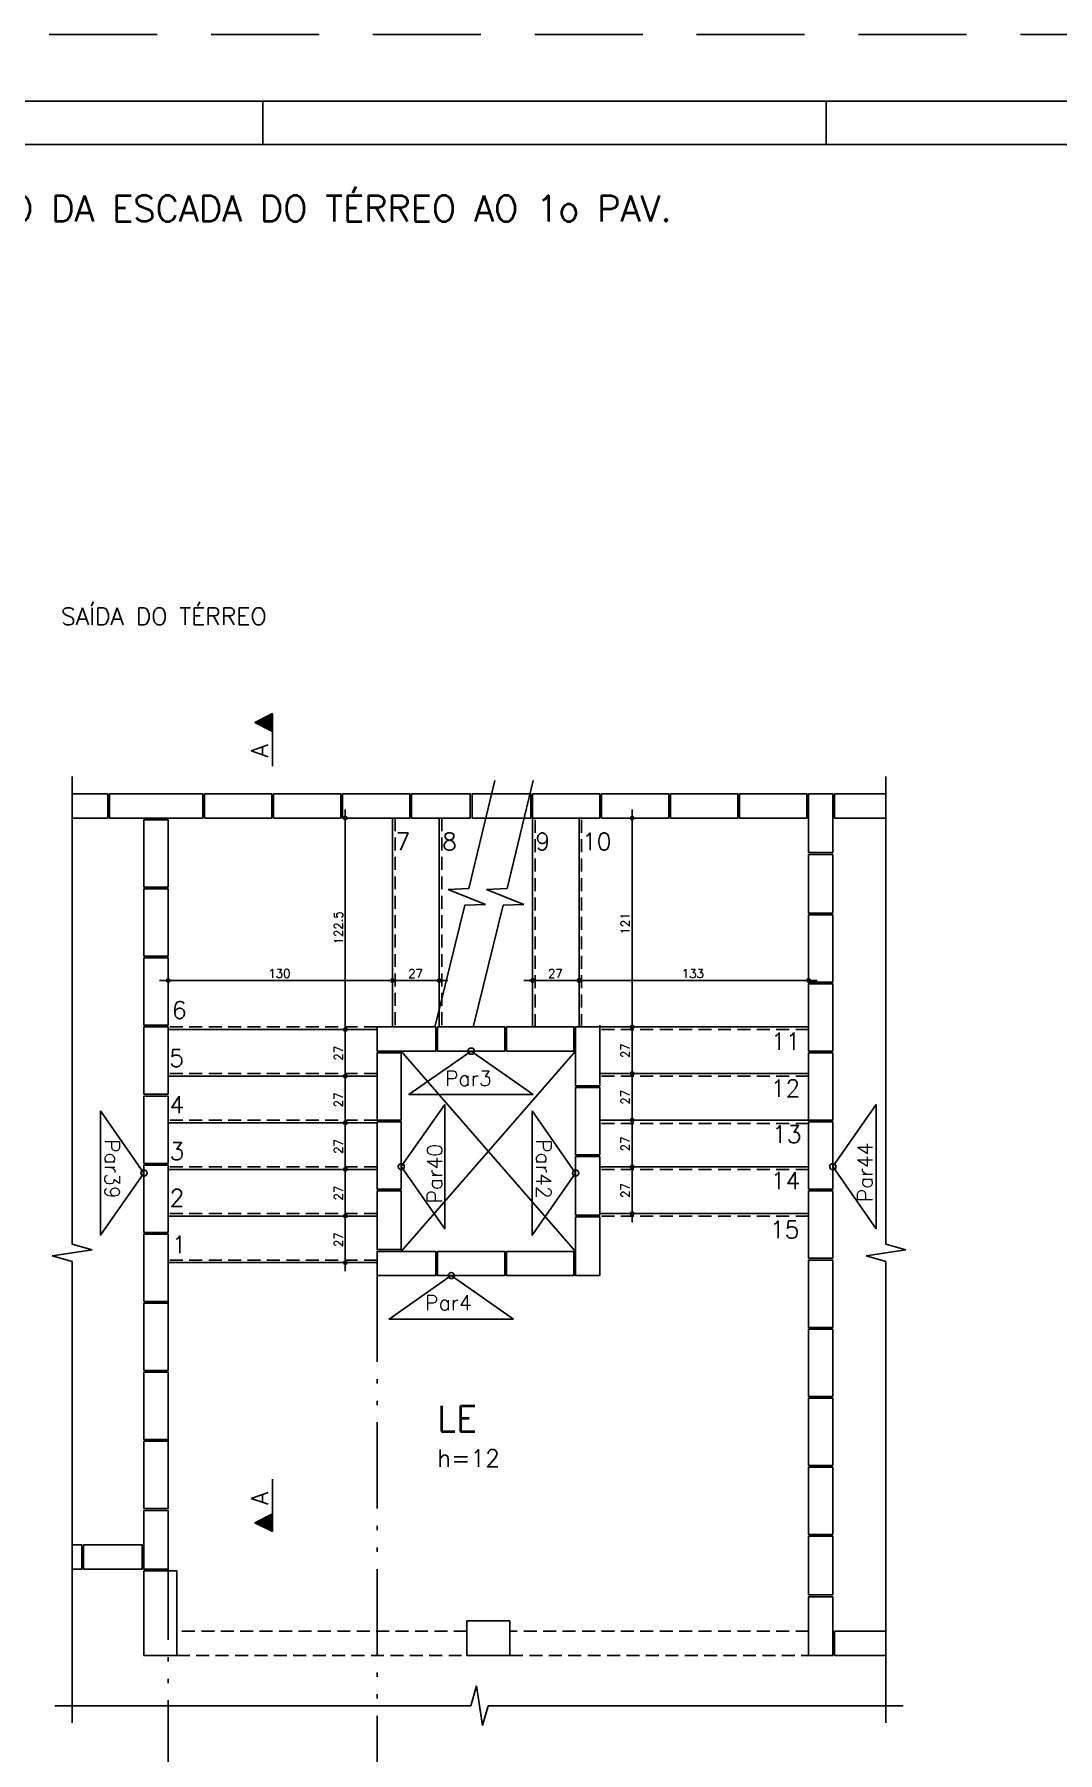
# Model space of a CAD drawing. Extents: x -1.9 to 86, y -1.6 to 60.9.
# Drawn here: x 15.7 to 39.41, y 21.14 to 60.95 of the extents above; entities that cross this region are included whole.
import ezdxf

# ---------------------------------------------------------------- set-up
doc = ezdxf.new("R2010")
doc.units = 0
doc.header["$MEASUREMENT"] = 0
for name, pattern in [('ESTILO_TQS_0001', [0.45, 0.3, -0.15]), ('ESTILO_TQS_0004', [3.3, 2, -0.4, 0.05, -0.4, 0.05, -0.4]), ('HIDDEN', [0.375, 0.25, -0.125])]:
    doc.linetypes.add(name, pattern=pattern)
doc.layers.get('0').update_dxf_attribs({"linetype": 'CONTINUOUS'})
doc.layers.get('Defpoints').update_dxf_attribs({"linetype": 'CONTINUOUS'})
for name, color, linetype in [('ARQ_FOLHA', 7, 'CONTINUOUS'), ('PENA_01', 1, 'CONTINUOUS'), ('PENA_02', 2, 'CONTINUOUS'), ('PENA_03', 3, 'CONTINUOUS'), ('PENA_04', 4, 'CONTINUOUS'), ('PENA_05', 5, 'CONTINUOUS'), ('PENA_06', 6, 'CONTINUOUS')]:
    doc.layers.add(name, color=color, linetype=linetype)
doc.styles.get("Standard").update_dxf_attribs({"font": 'ROMANS.SHX'})

# ---------------------------------------------------------------- blocks, each defined once
blk = doc.blocks.new('FOLHA A1 - 841 X 594')
at = {"layer": 'ARQ_FOLHA', "color": 1}
for p, q in [((-631, 584), (-631, 594)), ((-500.5, 584), (-500.5, 594))]:
    blk.add_line(p, q, dxfattribs=at)
for points in [[(-841, 0), (0, 0), (0, 594), (-841, 594)], [(-816, 10), (-10, 10), (-10, 584), (-816, 584)]]:
    blk.add_lwpolyline(points, close=True, dxfattribs=at)
at = {"layer": 'Defpoints', "color": 8, "linetype": 'HIDDEN', "ltscale": 100}
blk.add_lwpolyline([(-860.5, 609.5), (-860.5, -15.5), (19.5, -15.5), (19.5, 609.5)], close=True, dxfattribs=at)
blk = doc.blocks.new('*U24')
blk.add_blockref('FOLHA A1 - 841 X 594', (0, 0))

msp = doc.modelspace()

# ---------------------------------------------------------------- linework, layer by layer
at = {"layer": 'PENA_01', "linetype": 'Continuous'}
for p, q in [((16.58, 43.352), (17.405, 43.352)), ((17.405, 43.352), (17.405, 42.792)), ((35.436, 43.352), (34.245, 43.352)), ((34.245, 43.352), (34.245, 42.792)), ((17.405, 42.792), (16.58, 42.792)), ((22.91, 37.692), (22.91, 42.992)), ((23.045, 42.792), (23.11, 42.792)), ((29.425, 42.792), (29.357, 42.792)), ((29.557, 42.992), (29.557, 37.752)), ((34.245, 42.792), (35.436, 42.792)), ((18.605, 39.03), (24.205, 39.03)), ((18.805, 38.972), (18.805, 39.23)), ((23.805, 39.03), (25.285, 39.03)), ((24.005, 38.921), (24.005, 39.23)), ((24.005, 38.921), (24.005, 39.23)), ((25.085, 39.237), (25.085, 38.83)), ((27.045, 39.03), (28.525, 39.03)), ((27.245, 38.815), (27.245, 39.23)), ((28.125, 39.03), (33.845, 39.03)), ((28.325, 39.075), (28.325, 39.23)), ((28.325, 38.837), (28.325, 39.23)), ((33.645, 39.152), (33.645, 39.23)), ((23.062, 37.892), (22.71, 37.892)), ((22.862, 37.892), (22.71, 37.892)), ((22.91, 38.092), (22.91, 36.612)), ((28.805, 37.992), (28.805, 37.952)), ((29.395, 37.952), (29.357, 37.952)), ((29.395, 37.952), (29.357, 37.952)), ((29.557, 38.152), (29.557, 36.672)), ((29.557, 37.072), (29.557, 35.592)), ((22.873, 36.812), (22.71, 36.812)), ((22.873, 36.812), (22.71, 36.812)), ((22.91, 37.012), (22.91, 35.532)), ((29.709, 36.872), (29.757, 36.872)), ((29.709, 36.872), (29.757, 36.872)), ((22.91, 35.932), (22.91, 34.452)), ((29.557, 35.992), (29.557, 34.512)), ((22.711, 35.732), (22.71, 35.732)), ((22.711, 35.732), (22.71, 35.732)), ((29.368, 35.792), (29.357, 35.792)), ((29.368, 35.792), (29.357, 35.792)), ((22.748, 34.652), (22.71, 34.652)), ((22.748, 34.652), (22.71, 34.652)), ((22.91, 34.852), (22.91, 33.372)), ((29.557, 34.912), (29.557, 33.432)), ((29.73, 34.712), (29.757, 34.712)), ((29.73, 34.712), (29.757, 34.712)), ((22.813, 33.572), (22.71, 33.572)), ((22.813, 33.572), (22.71, 33.572)), ((22.91, 33.772), (22.91, 32.292)), ((29.477, 33.632), (29.357, 33.632)), ((22.818, 32.492), (22.71, 32.492))]:
    msp.add_line(p, q, dxfattribs=at)
at = {"layer": 'PENA_01', "linetype": 'ESTILO_TQS_0001'}
for p, q in [((24.065, 42.792), (24.065, 37.952)), ((25.145, 42.792), (25.145, 37.952)), ((27.305, 37.952), (27.305, 42.792)), ((28.385, 37.952), (28.385, 42.792)), ((23.645, 37.952), (18.805, 37.952)), ((33.645, 37.892), (28.805, 37.892)), ((23.645, 36.872), (18.805, 36.872)), ((33.645, 36.812), (28.805, 36.812)), ((23.645, 35.792), (18.805, 35.792)), ((33.645, 35.713), (28.805, 35.713)), ((23.645, 34.712), (18.805, 34.712)), ((33.645, 34.652), (28.805, 34.652)), ((23.645, 33.632), (18.805, 33.632)), ((33.645, 33.572), (28.805, 33.572)), ((23.645, 32.552), (18.805, 32.552))]:
    msp.add_line(p, q, dxfattribs=at)
at = {"layer": 'PENA_01', "linetype": 'ESTILO_TQS_0004'}
for p, q in [((18.805, 32.552), (18.805, 19.225)), ((23.645, 32.193), (23.645, 19.225))]:
    msp.add_line(p, q, dxfattribs=at)
at = {"layer": 'PENA_01', "linetype": 'Continuous'}
for points in [[(19.605, 43.352), (17.445, 43.352), (17.445, 42.792), (19.605, 42.792), (19.605, 43.352)], [(19.645, 42.792), (21.205, 42.792), (21.205, 43.352), (19.645, 43.352), (19.645, 42.792)], [(21.245, 42.792), (22.805, 42.792), (22.805, 43.352), (21.245, 43.352), (21.245, 42.792)], [(22.845, 42.792), (24.405, 42.792), (24.405, 43.352), (22.845, 43.352), (22.845, 42.792)], [(25.805, 42.792), (24.445, 42.792), (24.445, 43.352), (25.805, 43.352), (25.805, 42.792)], [(27.205, 42.792), (25.845, 42.792), (25.845, 43.352), (27.205, 43.352), (27.205, 42.792)], [(27.245, 42.792), (28.805, 42.792), (28.805, 43.352), (27.245, 43.352), (27.245, 42.792)], [(28.845, 42.792), (30.405, 42.792), (30.405, 43.352), (28.845, 43.352), (28.845, 42.792)], [(30.445, 42.792), (32.005, 42.792), (32.005, 43.352), (30.445, 43.352), (30.445, 42.792)], [(32.045, 42.792), (33.605, 42.792), (33.605, 43.352), (32.045, 43.352), (32.045, 42.792)], [(34.205, 43.352), (34.205, 41.992), (33.645, 41.992), (33.645, 43.352), (34.205, 43.352)], [(18.245, 41.192), (18.245, 42.752), (18.805, 42.752), (18.805, 41.192), (18.245, 41.192)], [(34.205, 41.952), (34.205, 40.592), (33.645, 40.592), (33.645, 41.952), (34.205, 41.952)], [(18.245, 39.592), (18.245, 41.152), (18.805, 41.152), (18.805, 39.592), (18.245, 39.592)], [(33.645, 38.992), (33.645, 40.552), (34.205, 40.552), (34.205, 38.992), (33.645, 38.992)], [(18.245, 37.992), (18.245, 39.552), (18.805, 39.552), (18.805, 37.992), (18.245, 37.992)], [(33.645, 37.392), (33.645, 38.952), (34.205, 38.952), (34.205, 37.392), (33.645, 37.392)], [(18.245, 36.392), (18.245, 37.952), (18.805, 37.952), (18.805, 36.392), (18.245, 36.392)], [(23.645, 37.392), (25.005, 37.392), (25.005, 37.952), (23.645, 37.952), (23.645, 37.392)], [(25.045, 37.952), (26.605, 37.952), (26.605, 37.392), (25.045, 37.392), (25.045, 37.952)], [(26.645, 37.952), (28.205, 37.952), (28.205, 37.392), (26.645, 37.392), (26.645, 37.952)], [(28.245, 37.952), (28.245, 36.592), (28.805, 36.592), (28.805, 37.952), (28.245, 37.952)], [(24.205, 35.793), (24.205, 37.353), (23.645, 37.353), (23.645, 35.793), (24.205, 35.793)], [(24.205, 37.392), (28.245, 32.753)], [(24.205, 32.753), (28.245, 37.392)], [(33.645, 35.792), (33.645, 37.352), (34.205, 37.352), (34.205, 35.792), (33.645, 35.792)], [(18.245, 34.792), (18.245, 36.352), (18.805, 36.352), (18.805, 34.792), (18.245, 34.792)], [(28.805, 34.993), (28.805, 36.553), (28.245, 36.553), (28.245, 34.993), (28.805, 34.993)], [(24.205, 34.193), (24.205, 35.753), (23.645, 35.753), (23.645, 34.193), (24.205, 34.193)], [(33.645, 34.192), (33.645, 35.752), (34.205, 35.752), (34.205, 34.192), (33.645, 34.192)], [(18.245, 33.192), (18.245, 34.752), (18.805, 34.752), (18.805, 33.192), (18.245, 33.192)], [(28.805, 33.593), (28.805, 34.953), (28.245, 34.953), (28.245, 33.593), (28.805, 33.593)], [(23.645, 34.153), (23.645, 32.793), (24.205, 32.793), (24.205, 34.153), (23.645, 34.153)], [(33.645, 32.592), (33.645, 34.152), (34.205, 34.152), (34.205, 32.592), (33.645, 32.592)], [(28.805, 32.193), (28.805, 33.553), (28.245, 33.553), (28.245, 32.193), (28.805, 32.193)], [(18.245, 31.592), (18.245, 33.152), (18.805, 33.152), (18.805, 31.592), (18.245, 31.592)], [(23.645, 32.193), (25.005, 32.193), (25.005, 32.753), (23.645, 32.753), (23.645, 32.193)], [(25.045, 32.753), (26.605, 32.753), (26.605, 32.193), (25.045, 32.193), (25.045, 32.753)], [(26.645, 32.753), (28.205, 32.753), (28.205, 32.193), (26.645, 32.193), (26.645, 32.753)], [(33.645, 30.992), (33.645, 32.552), (34.205, 32.552), (34.205, 30.992), (33.645, 30.992)], [(18.245, 29.992), (18.245, 31.552), (18.805, 31.552), (18.805, 29.992), (18.245, 29.992)], [(33.645, 29.392), (33.645, 30.952), (34.205, 30.952), (34.205, 29.392), (33.645, 29.392)], [(18.245, 28.392), (18.245, 29.952), (18.805, 29.952), (18.805, 28.392), (18.245, 28.392)], [(33.645, 27.792), (33.645, 29.352), (34.205, 29.352), (34.205, 27.792), (33.645, 27.792)], [(18.245, 26.792), (18.245, 28.352), (18.805, 28.352), (18.805, 26.792), (18.245, 26.792)], [(33.645, 26.192), (33.645, 27.752), (34.205, 27.752), (34.205, 26.192), (33.645, 26.192)], [(18.245, 25.392), (18.245, 26.752), (18.805, 26.752), (18.805, 25.392), (18.245, 25.392)], [(16.58, 25.392), (16.805, 25.392), (16.805, 25.952)], [(16.805, 25.952), (16.58, 25.952)], [(16.845, 25.952), (18.205, 25.952), (18.205, 25.392), (16.845, 25.392), (16.845, 25.952)], [(34.205, 24.792), (34.205, 26.152), (33.645, 26.152), (33.645, 24.792), (34.205, 24.792)], [(35.436, 23.392), (34.245, 23.392), (34.245, 23.952)], [(34.245, 23.952), (35.436, 23.952)]]:
    msp.add_lwpolyline(points, dxfattribs=at)
at = {"layer": 'PENA_01', "linetype": 'ESTILO_TQS_0001'}
for points in [[(19.005, 23.392), (25.725, 23.392), (25.725, 23.952), (19.005, 23.952), (19.005, 23.392)], [(26.725, 23.392), (33.645, 23.392), (33.645, 23.952), (26.725, 23.952), (26.725, 23.392)]]:
    msp.add_lwpolyline(points, dxfattribs=at)
at = {"layer": 'PENA_02', "linetype": 'Continuous'}
for p, q in [((25.774, 41.16), (26.374, 43.662)), ((26.659, 41.16), (27.259, 43.662)), ((24.992, 37.98), (25.681, 40.771)), ((25.877, 37.98), (26.566, 40.771))]:
    msp.add_line(p, q, dxfattribs=at)
for points in [[(24.005, 37.952), (24.005, 42.792)], [(25.085, 37.952), (25.085, 42.792)], [(27.245, 37.952), (27.245, 42.792)], [(28.325, 37.952), (28.325, 42.792)], [(18.805, 37.892), (23.645, 37.892)], [(28.805, 37.952), (33.645, 37.952)], [(18.805, 36.812), (23.645, 36.812)], [(18.805, 36.812), (23.645, 36.812)], [(28.805, 36.872), (33.645, 36.872)], [(18.805, 35.732), (23.645, 35.732)], [(18.805, 35.732), (23.645, 35.732)], [(28.805, 35.792), (33.645, 35.792)], [(18.805, 34.652), (23.645, 34.652)], [(18.805, 34.652), (23.645, 34.652)], [(28.805, 34.712), (33.645, 34.712)], [(18.805, 33.572), (23.645, 33.572)], [(18.805, 33.572), (23.645, 33.572)], [(28.805, 33.632), (33.645, 33.632)], [(18.805, 32.492), (23.645, 32.492)], [(18.245, 23.392), (19.005, 23.392), (19.005, 25.352), (18.245, 25.352), (18.245, 23.392)], [(33.645, 23.392), (34.205, 23.392), (34.205, 24.752), (33.645, 24.752), (33.645, 23.392)], [(25.725, 23.392), (26.725, 23.392), (26.725, 24.192), (25.725, 24.192), (25.725, 23.392)]]:
    msp.add_lwpolyline(points, dxfattribs=at)
for centre, radius in [((22.91, 42.792), 0.04), ((22.91, 42.792), 0.02), ((29.557, 42.792), 0.04), ((29.557, 42.792), 0.02), ((18.805, 39.03), 0.04), ((18.805, 39.03), 0.02), ((24.005, 39.03), 0.04), ((24.005, 39.03), 0.04), ((24.005, 39.03), 0.02), ((24.005, 39.03), 0.02), ((25.085, 39.03), 0.04), ((25.085, 39.03), 0.02), ((27.245, 39.03), 0.04), ((27.245, 39.03), 0.02), ((28.325, 39.03), 0.04), ((28.325, 39.03), 0.04), ((28.325, 39.03), 0.02), ((28.325, 39.03), 0.02), ((33.645, 39.03), 0.04), ((33.645, 39.03), 0.02), ((22.91, 37.892), 0.04), ((22.91, 37.892), 0.04), ((22.91, 37.892), 0.02), ((22.91, 37.892), 0.02), ((29.557, 37.952), 0.04), ((29.557, 37.952), 0.04), ((29.557, 37.952), 0.02), ((29.557, 37.952), 0.02), ((22.91, 36.812), 0.04), ((22.91, 36.812), 0.04), ((22.91, 36.812), 0.02), ((22.91, 36.812), 0.02), ((29.557, 36.872), 0.04), ((29.557, 36.872), 0.04), ((29.557, 36.872), 0.02), ((29.557, 36.872), 0.02), ((29.557, 35.792), 0.04), ((29.557, 35.792), 0.04), ((22.91, 35.732), 0.04), ((22.91, 35.732), 0.04), ((22.91, 35.732), 0.02), ((22.91, 35.732), 0.02), ((29.557, 35.792), 0.02), ((29.557, 35.792), 0.02), ((22.91, 34.652), 0.04), ((22.91, 34.652), 0.04), ((22.91, 34.652), 0.02), ((22.91, 34.652), 0.02), ((29.557, 34.712), 0.04), ((29.557, 34.712), 0.04), ((29.557, 34.712), 0.02), ((29.557, 34.712), 0.02), ((22.91, 33.572), 0.04), ((22.91, 33.572), 0.04), ((22.91, 33.572), 0.02), ((22.91, 33.572), 0.02), ((29.557, 33.632), 0.04), ((29.557, 33.632), 0.02), ((22.91, 32.492), 0.04), ((22.91, 32.492), 0.02)]:
    msp.add_circle(centre, radius, dxfattribs=at)
at = {"layer": 'PENA_03', "linetype": 'Continuous'}
for p, q in [((16.58, 43.752), (16.58, 32.919)), ((35.436, 43.752), (35.436, 32.919)), ((22.845, 42.792), (22.845, 42.792)), ((29.625, 42.792), (29.625, 42.792)), ((25.774, 41.16), (25.294, 41.138)), ((26.161, 40.793), (25.294, 41.138)), ((26.659, 41.16), (26.179, 41.138)), ((27.046, 40.793), (26.179, 41.138)), ((25.681, 40.771), (26.161, 40.793)), ((26.566, 40.771), (27.046, 40.793)), ((25.085, 39.437), (25.085, 39.437)), ((18.805, 38.772), (18.805, 38.772)), ((24.005, 38.721), (24.005, 38.721)), ((24.005, 38.721), (24.005, 38.721)), ((28.325, 38.875), (28.325, 38.875)), ((28.325, 38.637), (28.325, 38.637)), ((33.645, 38.952), (33.645, 38.952)), ((27.245, 38.615), (27.245, 38.615)), ((23.062, 37.892), (23.062, 37.892)), ((23.262, 37.892), (23.262, 37.892)), ((29.595, 37.952), (29.595, 37.952)), ((29.595, 37.952), (29.595, 37.952)), ((23.073, 36.812), (23.073, 36.812)), ((23.073, 36.812), (23.073, 36.812)), ((29.509, 36.872), (29.509, 36.872)), ((29.509, 36.872), (29.509, 36.872)), ((22.911, 35.732), (22.911, 35.732)), ((22.911, 35.732), (22.911, 35.732)), ((29.568, 35.792), (29.568, 35.792)), ((29.568, 35.792), (29.568, 35.792)), ((22.948, 34.652), (22.948, 34.652)), ((22.948, 34.652), (22.948, 34.652)), ((29.53, 34.712), (29.53, 34.712)), ((29.53, 34.712), (29.53, 34.712)), ((23.013, 33.572), (23.013, 33.572)), ((23.013, 33.572), (23.013, 33.572)), ((29.677, 33.632), (29.677, 33.632)), ((16.119, 32.653), (17.042, 32.786)), ((16.58, 32.519), (16.119, 32.653)), ((16.58, 32.919), (17.042, 32.786)), ((34.974, 32.653), (35.898, 32.786)), ((35.436, 32.519), (34.974, 32.653)), ((35.436, 32.919), (35.898, 32.786)), ((16.58, 32.519), (16.58, 21.826)), ((23.018, 32.492), (23.018, 32.492)), ((35.436, 32.519), (35.436, 21.826)), ((25.819, 22.226), (25.952, 22.688)), ((25.952, 22.688), (26.085, 21.764)), ((25.819, 22.226), (16.18, 22.226)), ((26.219, 22.226), (26.085, 21.764)), ((35.836, 22.226), (26.219, 22.226))]:
    msp.add_line(p, q, dxfattribs=at)
for points in [[(21.224, 45.21), (20.815, 45.005), (21.224, 44.801), (21.224, 45.21)], [(27.265, 36.384), (25.825, 37.392), (24.385, 36.384), (27.265, 36.384)], [(17.237, 36.008), (18.245, 34.568), (17.237, 33.128), (17.237, 36.008)], [(25.213, 36.158), (24.205, 34.718), (25.213, 33.278), (25.213, 36.158)], [(27.237, 36.008), (28.245, 34.568), (27.237, 33.128), (27.237, 36.008)], [(35.213, 36.158), (34.205, 34.718), (35.213, 33.278), (35.213, 36.158)], [(26.805, 31.185), (25.365, 32.193), (23.925, 31.185), (26.805, 31.185)], [(21.224, 26.262), (20.815, 26.467), (21.224, 26.671), (21.224, 26.262)]]:
    msp.add_lwpolyline(points, dxfattribs=at)
for centre in [(25.825, 37.392), (18.245, 34.568), (24.205, 34.718), (28.245, 34.568), (34.205, 34.718), (25.365, 32.193)]:
    msp.add_circle(centre, 0.072, dxfattribs=at)
at = {"layer": 'PENA_04', "linetype": 'Continuous'}
for p, q in [((21.225, 45.213), (20.811, 45.005)), ((20.811, 45.005), (21.224, 44.799)), ((21.224, 45.21), (20.815, 45.005)), ((20.815, 45.005), (21.224, 44.801)), ((20.843, 45.019), (20.843, 44.991)), ((20.874, 45.035), (20.874, 44.975)), ((20.906, 45.051), (20.906, 44.959)), ((20.938, 45.067), (20.938, 44.943)), ((20.97, 45.083), (20.97, 44.927)), ((21.002, 45.099), (21.002, 44.911)), ((21.034, 45.115), (21.034, 44.896)), ((21.066, 45.131), (21.066, 44.88)), ((21.098, 45.147), (21.098, 44.864)), ((21.13, 45.163), (21.13, 44.848)), ((21.162, 45.179), (21.162, 44.832)), ((21.194, 45.195), (21.194, 44.816)), ((21.224, 45.21), (21.224, 43.997)), ((21.225, 43.997), (21.225, 45.213)), ((21.224, 26.262), (21.224, 27.475)), ((21.225, 27.475), (21.225, 26.259)), ((20.811, 26.467), (21.224, 26.673)), ((21.225, 26.259), (20.811, 26.467)), ((20.815, 26.467), (21.224, 26.671)), ((21.224, 26.262), (20.815, 26.467)), ((20.843, 26.453), (20.843, 26.481)), ((20.874, 26.437), (20.874, 26.497)), ((20.906, 26.421), (20.906, 26.513)), ((20.938, 26.405), (20.938, 26.529)), ((20.97, 26.389), (20.97, 26.545)), ((21.002, 26.373), (21.002, 26.561)), ((21.034, 26.357), (21.034, 26.577)), ((21.066, 26.341), (21.066, 26.592)), ((21.098, 26.325), (21.098, 26.608)), ((21.13, 26.309), (21.13, 26.624)), ((21.162, 26.293), (21.162, 26.64)), ((21.194, 26.277), (21.194, 26.656))]:
    msp.add_line(p, q, dxfattribs=at)

# ---------------------------------------------------------------- block references
at = {"xscale": 0.09999999999999938, "yscale": 0.09999999999999938, "zscale": 0.09999999999999938}
msp.add_blockref('*U24', (84.1, 0), dxfattribs=at)

# ---------------------------------------------------------------- texts
at = {"layer": 'PENA_03', "linetype": 'Continuous'}
for s, height, p in [('7', 0.4, (24.072, 42.049)), ('8', 0.4, (25.152, 42.049)), ('9', 0.4, (27.312, 42.049)), ('10', 0.4, (28.392, 42.049)), ('130', 0.2, (21.125, 39.09)), ('27', 0.2, (24.365, 39.09)), ('27', 0.2, (27.605, 39.09)), ('133', 0.2, (30.705, 39.09)), ('6', 0.4, (18.892, 38.143)), ('5', 0.4, (18.829, 37.032)), ('11', 0.4, (32.773, 37.419)), ('Par3', 0.3456, (25.217, 36.588)), ('12', 0.4, (32.765, 36.33)), ('4', 0.4, (18.838, 35.952)), ('13', 0.4, (32.795, 35.267)), ('3', 0.4, (18.838, 34.872)), ('14', 0.4, (32.765, 34.191)), ('2', 0.4, (18.838, 33.792)), ('15', 0.4, (32.747, 33.058)), ('1', 0.4, (18.889, 32.712)), ('Par4', 0.346, (24.756, 31.389)), ('LE', 0.6, (25.035, 28.577)), ('h=12', 0.4, (25.035, 27.761))]:
    msp.add_text(s, height=height, dxfattribs=at).set_placement(p)
for s, height, rotation, p in [('122.5', 0.2, 90, (22.85, 39.862)), ('121', 0.2, 90, (29.497, 40.092)), ('27', 0.2, 90, (22.85, 37.172)), ('27', 0.2, 90, (29.497, 37.232)), ('27', 0.2, 90, (22.85, 36.092)), ('27', 0.2, 90, (29.497, 36.152)), ('Par39', 0.346, 270, (17.335, 35.352)), ('27', 0.2, 90, (22.85, 35.012)), ('Par40', 0.346, 90, (25.155, 33.864)), ('Par42', 0.346, 270, (27.335, 35.352)), ('27', 0.2, 90, (29.497, 35.072)), ('Par44', 0.346, 90, (35.126, 33.893)), ('27', 0.2, 90, (22.85, 33.932)), ('27', 0.2, 90, (29.497, 33.992)), ('27', 0.2, 90, (22.85, 32.852))]:
    msp.add_text(s, height=height, rotation=rotation, dxfattribs=at).set_placement(p)
at = {"layer": 'PENA_04', "linetype": 'Continuous'}
for p in [(21.125, 44.197), (21.125, 26.875)]:
    msp.add_text('A', height=0.4, rotation=90, dxfattribs=at).set_placement(p)
at = {"layer": 'PENA_05', "linetype": 'Continuous'}
msp.add_text('SAÍDA DO TÉRREO', height=0.4, dxfattribs=at).set_placement((16.322, 47.266))
at = {"layer": 'PENA_06', "linetype": 'Continuous'}
msp.add_text('FÔRMA E ARMAÇÃO DA ESCADA DO TÉRREO AO 1o PAV.', height=0.6, dxfattribs=at).set_placement((8.071, 56.616))

doc.saveas('drawing.dxf')
